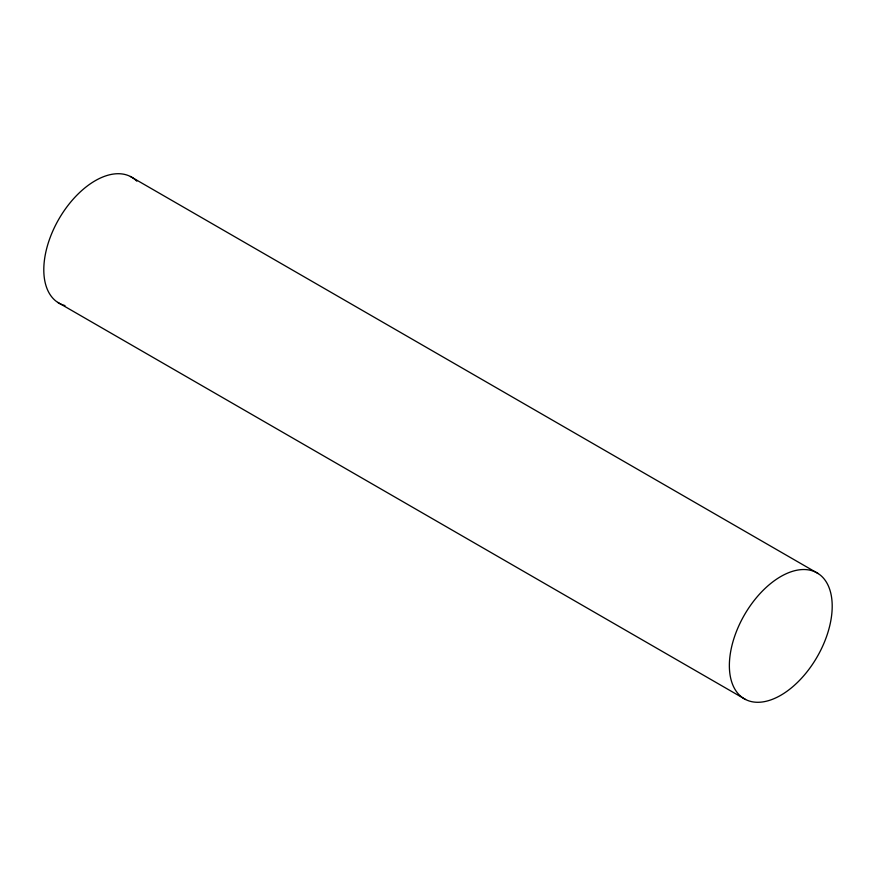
<?xml version="1.0" encoding="UTF-8"?>
<svg xmlns="http://www.w3.org/2000/svg" width="876" height="876" viewBox="0 0 876 876"><rect width="100%" height="100%" fill="white"/><g stroke="black" fill="none" stroke-linecap="round" stroke-linejoin="round"><path stroke-width="1.31" d="M130.415 176.492L818.261 573.616A72.719 41.982 -60 0 1 792.528 686.926A72.719 41.982 -60 0 1 731.559 647.167A72.719 41.982 -60 0 1 818.261 573.616M57.739 302.384L745.585 699.508M64.999 305.582A72.719 41.982 -60 0 1 58.856 219.109A72.719 41.982 -60 0 1 136.82 181.179"/></g></svg>
